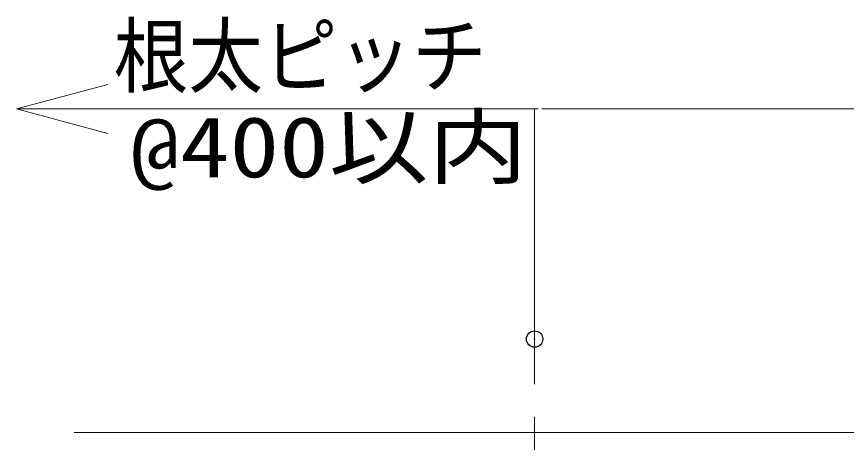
# Model space of a CAD drawing. Units: millimetres, scale not verified. Extents: x -12715 to 12220, y -3398 to 4210.
# Drawn here: x -2499.1 to -2354.9, y 2683.4 to 2758.6 of the extents above; entities that cross this region are included whole.
import ezdxf
from ezdxf.enums import TextEntityAlignment as Align

# ---------------------------------------------------------------- set-up
doc = ezdxf.new("R2010")
doc.units = ezdxf.units.MM
doc.header["$LTSCALE"] = 5.7
doc.header["$PDMODE"] = 32
doc.header["$PDSIZE"] = 2.85
doc.linetypes.add('CHAIN1', pattern=[8, 5, -1, 1, -1])
for name, color, linetype, lineweight in [('0-1_デッキ', 7, 'Continuous', 9), ('0-3_寸法', 7, 'Continuous', 9), ('0-4_一般', 4, 'Continuous', 9), ('0-7_0', 7, 'Continuous', 9)]:
    doc.layers.add(name, color=color, linetype=linetype, lineweight=lineweight)
doc.layers.add('0-8_DEFPOINTS', color=7, linetype='Continuous')
doc.styles.add('ＭＳ ゴシック', font='')
doc.styles.get('ＭＳ ゴシック').set_extended_font_data('MS Gothic')

# ---------------------------------------------------------------- blocks, each defined once
blk = doc.blocks.new('_DOT')
at = {"layer": '0-7_0'}
for p, q in [((-20, 0), (-40, 0)), ((-10, 0), (10, 0))]:
    blk.add_line(p, q, dxfattribs=at)

msp = doc.modelspace()

# ---------------------------------------------------------------- linework, layer by layer
at = {"layer": '0-1_デッキ'}
msp.add_line((-2011.572, 2686.306), (-2489.072, 2686.306), dxfattribs=at)
at = {"layer": '0-3_寸法', "color": 4}
msp.add_line((-2409.072, 2742.549), (-2499.072, 2742.549), dxfattribs=at)
at = {"layer": '0-3_寸法'}
for p, q in [((-2409.072, 2707.549), (-2409.072, 2742.549)), ((-2406.568, 2742.549), (-2011.575, 2742.549))]:
    msp.add_line(p, q, dxfattribs=at)
at = {"layer": '0-3_寸法', "color": 4}
msp.add_lwpolyline([(-2483.197, 2738.295), (-2499.072, 2742.549), (-2483.197, 2746.803)], dxfattribs=at)
at = {"layer": '0-4_一般', "linetype": 'CHAIN1'}
msp.add_line((-2409.072, 2723.206), (-2409.072, 2474.206), dxfattribs=at)
at = {"layer": '0-8_DEFPOINTS'}
msp.add_point((-2409.072, 2702.549), dxfattribs=at)

# ---------------------------------------------------------------- block references
at = {"layer": '0-3_寸法', "xscale": 0.06259308, "yscale": 0.06259308, "rotation": 180}
msp.add_blockref('_DOT', (-2409.072, 2742.549), dxfattribs=at)

# ---------------------------------------------------------------- texts
at = {"layer": '0-3_寸法', "color": 4, "style": 'ＭＳ ゴシック'}
for s, width, p in [('根太ピッチ', 0.9, (-2482.203, 2743.341)), ('@400以内', 1.2, (-2479.314, 2727.498))]:
    msp.add_text(s, height=10.56, dxfattribs=dict(at, width=width)).set_placement(p, align=Align.BOTTOM_LEFT)

doc.saveas('drawing.dxf')
